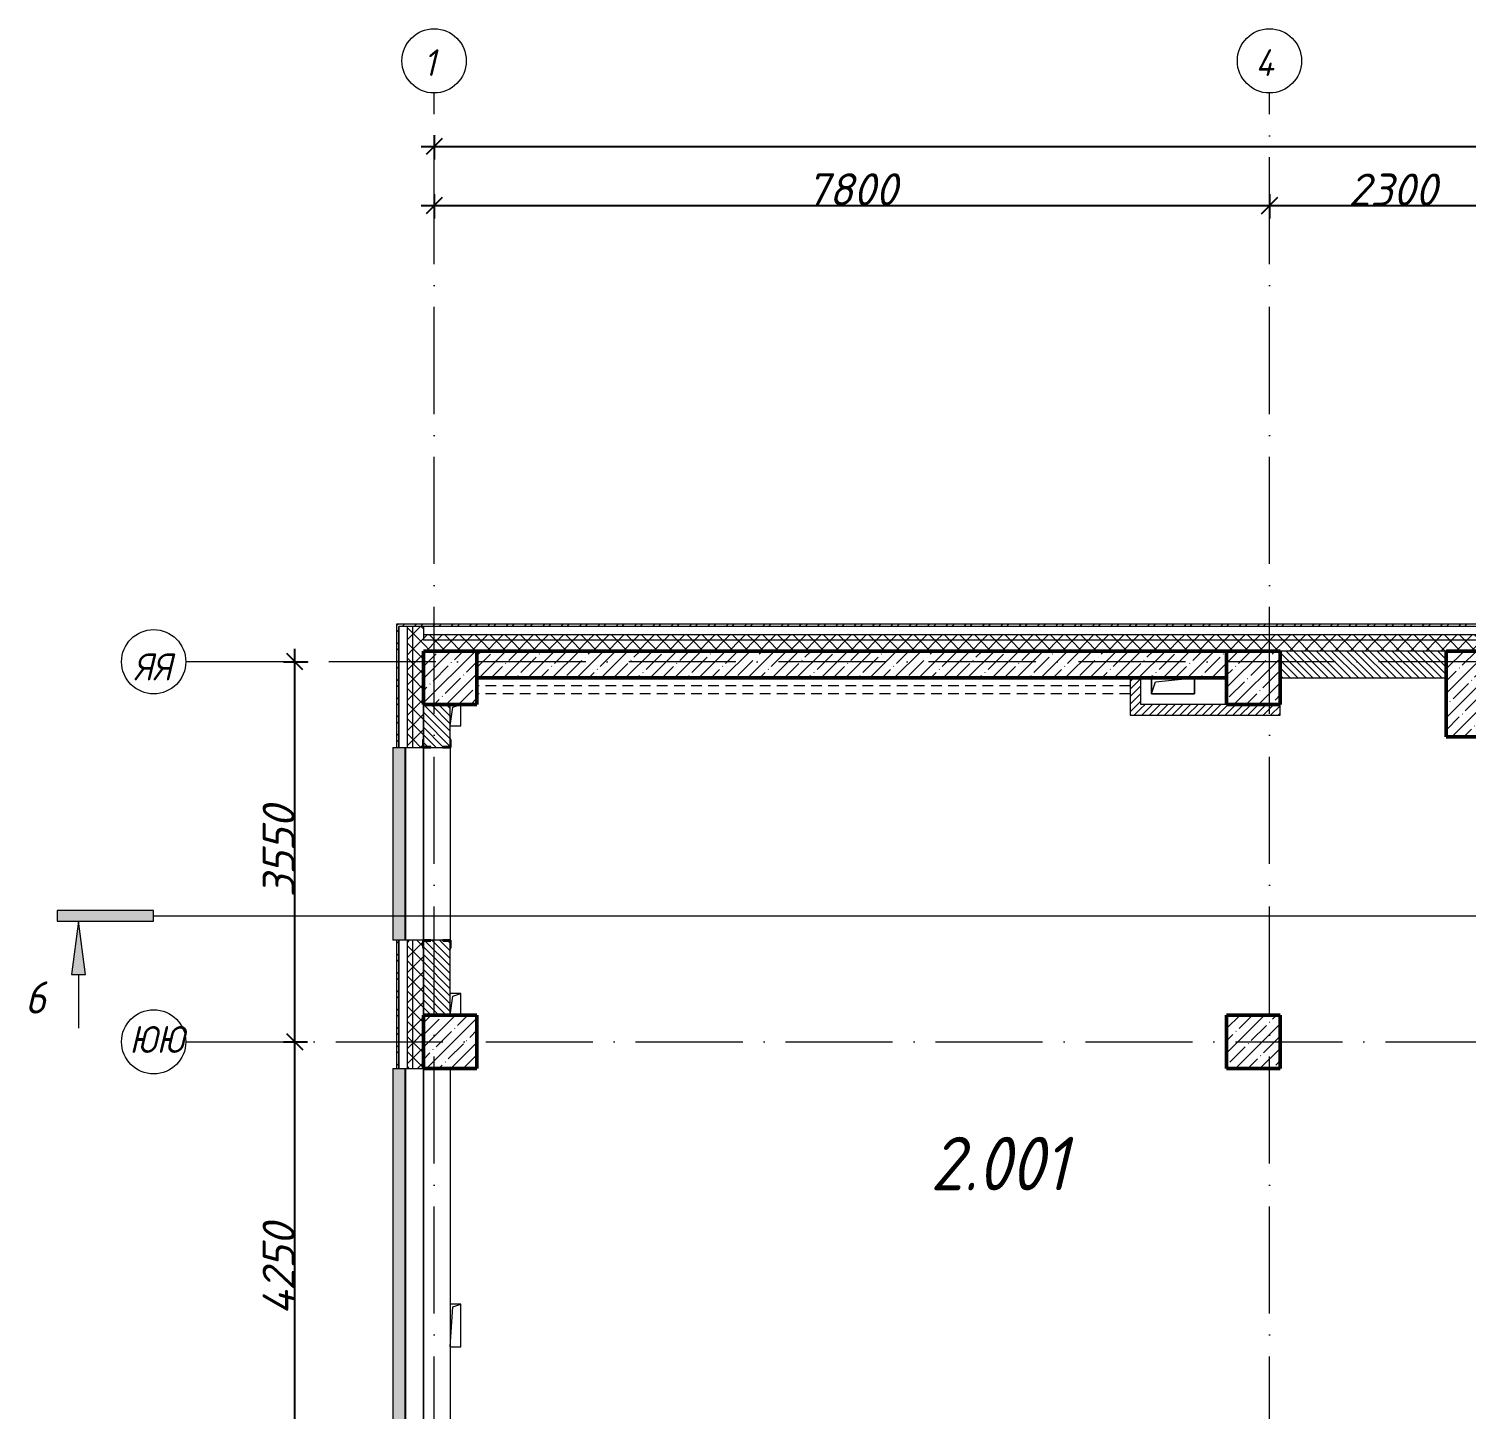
# Model space of a CAD drawing. Header units: millimetres. Extents: x -537608 to 253996, y -217170 to 186033.
# Drawn here: x -190783 to -177360, y 33223 to 46116 of the extents above; entities that cross this region are included whole.
import ezdxf

# ---------------------------------------------------------------- set-up
doc = ezdxf.new("R2010")
doc.units = ezdxf.units.MM
doc.linetypes.add('200_ШТРИХ_ш1п0_6_', pattern=[160, 100, -60])
doc.linetypes.add('50_200_ШТРИХ_1Т_ш5_п1_п1_', pattern=[1400, 1000, -200, 0, -200])
for name, color, linetype, lineweight in [('A-____-____-DIMS', 7, 'Continuous', 9), ('A-DETL-____-OTLN-3', 7, '200_ШТРИХ_ш1п0_6_', 9), ('A-FLOR-____-OTLN', 7, 'Continuous', 9), ('A-GENM-____-MCUT', 7, 'Continuous', 25), ('A-GENM-____-OTLN', 7, 'Continuous', 9), ('A-GENM-____-OTLN-1', 7, 'Continuous', 25), ('A-GLAZ-____-OTLN', 7, 'Continuous', 9), ('A-WALL-____-MCUT', 7, 'Continuous', 13), ('A-WALL-____-MCUT-1', 7, 'Continuous', 9), ('A-WALL-____-MCUT-2', 7, 'Continuous', 50), ('A-WALL-____-OTLN', 7, 'Continuous', 9), ('A-WALL-____-PATT-1', 7, 'Continuous', 9), ('A-WALL-FNSH-MCUT-1', 7, 'Continuous', 9), ('G-____-____-SYMB', 7, 'Continuous', 9), ('S-COLS-____-MCUT', 7, 'Continuous', 50), ('S-COLS-____-OTLN', 7, 'Continuous', 9), ('S-GRID-____-IDEN', 7, 'Continuous', 9), ('S-GRID-____-OTLN-1', 7, '50_200_ШТРИХ_1Т_ш5_п1_п1_', 9), ('Марки помещений', 7, 'Continuous', 9)]:
    doc.layers.add(name, color=color, linetype=linetype, lineweight=lineweight)
doc.layers.add('A-GLAZ-____-OTLN-1', color=7, linetype='Continuous', lineweight=9, true_color=0xc0c0c0)
doc.layers.add('G-____-____-SYMB-1', color=9, linetype='Continuous', lineweight=9, true_color=0x808080)
doc.styles.add('ISOCPEUR_I', font='isocpeui.ttf', dxfattribs={"height": 300})
doc.styles.add('ISOCPEUR_I_10', font='isocpeui.ttf', dxfattribs={"width": 0.9, "height": 180})
doc.styles.add('ISOCPEUR_I_2', font='isocpeui.ttf', dxfattribs={"width": 0.9, "height": 140})
doc.styles.add('ISOCPEUR_I_9', font='isocpeui.ttf', dxfattribs={"width": 0.9, "height": 250})
doc.dimstyles.new('ISO-2_5_0_9К_БОЛЬШОЙ_ОСИ', dxfattribs={"dimscale": 304.8, "dimtxt": 248.995294, "dimasz": 0.492126, "dimexe": 0.393701, "dimexo": 0, "dimgap": 0, "dimtad": 1, "dimdec": 0, "dimzin": 0, "dimdsep": 46, "dimtxsty": 'ISOCPEUR_I', "dimblk1": 'OBLIQUE', "dimblk2": 'OBLIQUE', "dimsah": 1, "dimcen": 0.09, "dimdle": 0.393701, "dimazin": 0, "dimtfac": 1, "dimtdec": 4, "dimtix": 1, "dimtmove": 0, "dimatfit": 3, "dimfxl": 1, "dimtvp": 1, "dimtolj": 1, "dimtzin": 0, "dimarcsym": 2})
doc.dimstyles.new('ISO-2_5_0_9К_БОЛЬШОЙ_ОСИ_2', dxfattribs={"dimscale": 304.8, "dimtxt": 248.995294, "dimasz": 0.492126, "dimexe": 0.393701, "dimexo": 0, "dimgap": 0, "dimtad": 1, "dimdec": 0, "dimzin": 0, "dimdsep": 46, "dimtxsty": 'ISOCPEUR_I_9', "dimblk1": 'OBLIQUE', "dimblk2": 'OBLIQUE', "dimsah": 1, "dimcen": 0.09, "dimdle": 0.393701, "dimazin": 0, "dimtfac": 1, "dimtdec": 4, "dimtix": 1, "dimtmove": 2, "dimatfit": 3, "dimfxl": 1, "dimtvp": 1, "dimtolj": 1, "dimtzin": 0, "dimarcsym": 2})
pattern_1 = [(45, (-184647.67, -45376.49), (-85.53659, 85.53659), []), (45, (-184590.65, -45376.49), (-85.53659, 85.53659), [])]
pattern_2 = [(45, (-184647.673, -45376.493), (-35.35534, 35.35534), [])]
pattern_3 = [(45, (-184647.67, -45376.49), (-70.71068, 70.71068), []), (135, (-184647.67, -45376.49), (-70.71068, -70.71068), [])]
pattern_4 = [(45, (-184647.67, -45376.5), (-114.04925, 114.04925), []), (45, (-184533.62, -45376.5), (-114.04925, 114.04925), [201.612, -40.322, 3.353, -36.97])]
pattern_5 = [(135, (-184647.673, -45376.493), (-35.35534, -35.35534), [])]

# ---------------------------------------------------------------- blocks, each defined once
blk = doc.blocks.new('BSC_Колонна _Прямоугольная - 500х500-V27-АР1_План отверстий 2 этажа в осях 1-64_Ю-ЯЯ')
at = {"layer": 'S-COLS-____-OTLN'}
h = blk.add_hatch(dxfattribs=at)
h.set_pattern_fill('FP_36', color=256, style=0, pattern_type=2)
h.set_pattern_definition([(45, (2200, -85431.04), (-114.04925, 114.04925), []), (45, (2314.05, -85431.04), (-114.04925, 114.04925), [201.613, -40.323, 3.353, -36.97])])
h.paths.add_polyline_path([(-250, -250), (250, -250), (250, 250), (-250, 250), (-250, 46)], flags=0)
at = {"layer": 'S-COLS-____-MCUT'}
for p, q in [((250, 250), (-250, 250)), ((-250, 250), (-250, -250)), ((250, -250), (250, 250)), ((-250, -250), (250, -250))]:
    blk.add_line(p, q, dxfattribs=at)
blk = doc.blocks.new('BSC_Колонна _Прямоугольная - 500х500-V52-АР1_План отверстий 2 этажа в осях 1-64_Ю-ЯЯ')
at = {"layer": 'S-COLS-____-OTLN'}
h = blk.add_hatch(dxfattribs=at)
h.set_pattern_fill('FP_62', color=256, style=0, pattern_type=2)
h.set_pattern_definition([(45, (2200, -82031.04), (-114.04925, 114.04925), []), (45, (2314.05, -82031.04), (-114.04925, 114.04925), [201.613, -40.323, 3.353, -36.97])])
h.paths.add_polyline_path([(-250, -250), (250, -250), (250, 250), (-250, 250), (-250, 217)], flags=0)
at = {"layer": 'S-COLS-____-MCUT'}
for p, q in [((250, 250), (-250, 250)), ((-250, 250), (-250, -250)), ((250, -250), (250, 250)), ((-250, -250), (250, -250))]:
    blk.add_line(p, q, dxfattribs=at)
blk = doc.blocks.new('BSC_Колонна _Прямоугольная - 500х500-V56-АР1_План отверстий 2 этажа в осях 1-64_Ю-ЯЯ')
at = {"layer": 'S-COLS-____-OTLN'}
h = blk.add_hatch(dxfattribs=at)
h.set_pattern_fill('FP_67', color=256, style=0, pattern_type=2)
h.set_pattern_definition([(45, (-5300, -82031.04), (-114.04925, 114.04925), []), (45, (-5185.95, -82031.04), (-114.04925, 114.04925), [201.613, -40.323, 3.353, -36.97])])
h.paths.add_polyline_path([(-250, -250), (250, -250), (250, 250), (-250, 250)], flags=0)
at = {"layer": 'S-COLS-____-MCUT'}
for p, q in [((250, 250), (-250, 250)), ((-250, 250), (-250, -250)), ((250, -250), (250, 250)), ((-250, -250), (250, -250))]:
    blk.add_line(p, q, dxfattribs=at)
blk = doc.blocks.new('BSC_Колонна _Прямоугольная - 500х800-V91-АР1_План отверстий 2 этажа в осях 1-64_Ю-ЯЯ')
at = {"layer": 'S-COLS-____-OTLN'}
h = blk.add_hatch(dxfattribs=at)
h.set_pattern_fill('FP_104', color=256, style=0, pattern_type=2)
h.set_pattern_definition([(45, (-7350, -85281.04), (-114.04925, 114.04925), []), (45, (-7235.95, -85281.04), (-114.04925, 114.04925), [201.613, -40.323, 3.353, -36.97])])
h.paths.add_polyline_path([(-250, -400), (250, -400), (250, 400), (-250, 400)], flags=0)
at = {"layer": 'S-COLS-____-MCUT'}
for p, q in [((250, 400), (-250, 400)), ((-250, 400), (-250, -400)), ((250, -400), (250, 400)), ((-250, -400), (250, -400))]:
    blk.add_line(p, q, dxfattribs=at)
blk = doc.blocks.new('Фахверк_СКБ_Уголок - 250_2700-27497298-АР1_План отверстий 2 этажа в осях 1-64_Ю-ЯЯ')
at = {"layer": 'A-GENM-____-MCUT'}
for p, q in [((200, 181), (125, 181)), ((125, 181), (125, 106)), ((131, 106), (131, 175)), ((131, 175), (200, 175)), ((200, 175), (200, 181)), ((125, 106), (131, 106)), ((131, -6), (125, -6)), ((125, -6), (125, -81)), ((125, -81), (200, -81)), ((131, -75), (131, -6)), ((200, -75), (131, -75)), ((200, -81), (200, -75))]:
    blk.add_line(p, q, dxfattribs=at)
blk = doc.blocks.new('AR_Отверстие прямоугольное _в плите_ - AR_Отверстие прямоугольное _в плите_-30459225-АР1_План отверстий 2 этажа в осях 1-64_Ю-ЯЯ')
at = {"layer": 'A-GENM-____-OTLN'}
for p, q in [((-200, 75), (-200, -75)), ((-200, -75), (-163, 37)), ((-163, 37), (200, 75)), ((200, -75), (200, 75)), ((-200, -75), (200, -75))]:
    blk.add_line(p, q, dxfattribs=at)
blk = doc.blocks.new('AR_Отверстие прямоугольное _в плите_ - AR_Отверстие прямоугольное _в плите_-30510733-АР1_План отверстий 2 этажа в осях 1-64_Ю-ЯЯ')
at = {"layer": 'A-GENM-____-OTLN'}
for p, q in [((-50, -100), (-25, 75)), ((-25, 75), (50, 100)), ((50, -100), (50, 100)), ((-50, -100), (50, -100))]:
    blk.add_line(p, q, dxfattribs=at)
blk = doc.blocks.new('AR_Отверстие прямоугольное _в плите_ - AR_Отверстие прямоугольное _в плите_-30510902-АР1_План отверстий 2 этажа в осях 1-64_Ю-ЯЯ')
at = {"layer": 'A-GENM-____-OTLN'}
for p, q in [((50, 200), (-50, 200)), ((-50, -200), (-25, 175)), ((-25, 175), (50, 200)), ((50, -200), (50, 200)), ((-50, -200), (50, -200))]:
    blk.add_line(p, q, dxfattribs=at)
blk = doc.blocks.new('AR_Отверстие прямоугольное _в плите_ - AR_Отверстие прямоугольное _в плите_-V177-АР1_План отверстий 2 этажа в осях 1-64_Ю-ЯЯ')
at = {"layer": 'A-GENM-____-OTLN'}
for p, q in [((50, 100), (-50, 100)), ((-50, -100), (-25, 75)), ((-25, 75), (50, 100)), ((50, -100), (50, 100))]:
    blk.add_line(p, q, dxfattribs=at)
blk = doc.blocks.new('Отлив_СКБ - Отлив витража_120_НВФ-31885689-АР1_План отверстий 2 этажа в осях 1-64_Ю-ЯЯ')
at = {"layer": 'A-GLAZ-____-OTLN-1'}
for points in [[(1800, 2), (1800, 120), (0, 120), (0, 2), (737, 2)], [(1800, 0), (1800, 2), (0, 2), (0, 0), (737, 0)]]:
    blk.add_hatch(color=256, dxfattribs=at).paths.add_polyline_path(points, flags=0)
at = {"layer": 'A-GLAZ-____-OTLN'}
for p, q in [((0, 83), (0, 120)), ((1800, 120), (0, 120)), ((0, 2), (1800, 2)), ((1800, 120), (1800, 83)), ((1800, 0), (0, 0))]:
    blk.add_line(p, q, dxfattribs=at)
blk = doc.blocks.new('Отлив_СКБ - Отлив витража_120_НВФ-31886035-АР1_План отверстий 2 этажа в осях 1-64_Ю-ЯЯ')
at = {"layer": 'A-GLAZ-____-OTLN-1'}
for points in [[(0, 83), (0, 2), (4800, 2), (4800, 120), (0, 120)], [(0, 0), (4800, 0), (4800, 2), (0, 2)]]:
    blk.add_hatch(color=256, dxfattribs=at).paths.add_polyline_path(points, flags=0)
at = {"layer": 'A-GLAZ-____-OTLN'}
for p, q in [((0, 83), (0, 120)), ((4800, 120), (0, 120)), ((0, 2), (4800, 2)), ((4800, 120), (4800, 83)), ((4800, 0), (0, 0))]:
    blk.add_line(p, q, dxfattribs=at)
blk = doc.blocks.new('Ось сетки - Круг_Ø6_00__ISO-2_5_0_9K_-25732049-АР1_План отверстий 2 этажа в осях 1-64_Ю-ЯЯ')
at = {"layer": 'S-GRID-____-IDEN'}
blk.add_circle((0, 0), 3, dxfattribs=at)
blk = doc.blocks.new('Разрез - Заголовок разреза-10218885-АР1_План отверстий 2 этажа в осях 1-64_Ю-ЯЯ')
at = {"layer": 'G-____-____-SYMB'}
for points in [[(0, 0.5), (0, -0.5), (-9, -0.5), (-9, 0.5)], [(-6.34, -5.5), (-7.66, -5.5), (-7, -0.5)]]:
    blk.add_hatch(color=256, dxfattribs=at).paths.add_polyline_path(points, flags=0)
for p, q in [((0, 0.5), (-9, 0.5)), ((-9, 0.5), (-9, -0.5)), ((0, -0.5), (0, 0.5)), ((-9, -0.5), (0, -0.5)), ((-7, -0.5), (-7.66, -5.5)), ((-6.34, -5.5), (-7, -0.5)), ((-7.66, -5.5), (-6.34, -5.5)), ((-7, -5.5), (-7, -10.5))]:
    blk.add_line(p, q, dxfattribs=at)
blk = doc.blocks.new('_Oblique')
at = {"color": 0, "linetype": 'ByBlock', "lineweight": -2}
blk.add_line((-0.5, -0.5), (0.5, 0.5), dxfattribs=at)
blk = doc.blocks.new('*D2246')
at = {"layer": 'A-____-____-DIMS', "color": 0, "lineweight": -2, "transparency": 16777216}
for p, q in [((-188405, 36655), (-188179, 36655)), ((-188299, 32285), (-188299, 36775)), ((-188405, 32405), (-188179, 32405))]:
    blk.add_line(p, q, dxfattribs=at)
at = {"layer": 'Defpoints', "color": 0, "transparency": 16777216}
for p in [(-188405, 36655), (-188299, 36655), (-188405, 32405)]:
    blk.add_point(p, dxfattribs=at)
at = {"layer": 'A-____-____-DIMS', "color": 0, "lineweight": -2, "transparency": 16777216, "xscale": 150, "yscale": 150, "zscale": 150}
for p, rotation in [((-188299, 36655), 90), ((-188299, 32405), 270)]:
    blk.add_blockref('_Oblique', p, dxfattribs=dict(at, rotation=rotation))
at = {"layer": 'A-____-____-DIMS', "color": 0, "transparency": 16777216, "insert": (-188449, 34530), "char_height": 300, "width": 781.46, "attachment_point": 5, "rotation": 90, "style": 'ISOCPEUR_I'}
blk.add_mtext('\\A1;4250', dxfattribs=at)
blk = doc.blocks.new('*D2247')
at = {"layer": 'A-____-____-DIMS', "color": 0, "lineweight": -2, "transparency": 16777216}
for p, q in [((-188299, 36535), (-188299, 40325)), ((-188405, 40205), (-188179, 40205)), ((-188405, 36655), (-188179, 36655))]:
    blk.add_line(p, q, dxfattribs=at)
at = {"layer": 'Defpoints', "color": 0, "transparency": 16777216}
for p in [(-188405, 40205), (-188299, 40205), (-188405, 36655)]:
    blk.add_point(p, dxfattribs=at)
at = {"layer": 'A-____-____-DIMS', "color": 0, "lineweight": -2, "transparency": 16777216, "xscale": 150, "yscale": 150, "zscale": 150}
for p, rotation in [((-188299, 40205), 90), ((-188299, 36655), 270)]:
    blk.add_blockref('_Oblique', p, dxfattribs=dict(at, rotation=rotation))
at = {"layer": 'A-____-____-DIMS', "color": 0, "transparency": 16777216, "insert": (-188449, 38430), "char_height": 300, "width": 758.48, "attachment_point": 5, "rotation": 90, "style": 'ISOCPEUR_I'}
blk.add_mtext('\\A1;3550', dxfattribs=at)
blk = doc.blocks.new('*D2248')
at = {"layer": 'A-____-____-DIMS', "color": 0, "lineweight": -2, "transparency": 16777216}
for p, q in [((-186998, 44570), (-186998, 44344)), ((-179198, 44570), (-179198, 44344)), ((-187118, 44464), (-179078, 44464))]:
    blk.add_line(p, q, dxfattribs=at)
at = {"layer": 'Defpoints', "color": 0, "transparency": 16777216}
for p in [(-186998, 44570), (-179198, 44570), (-179198, 44464)]:
    blk.add_point(p, dxfattribs=at)
at = {"layer": 'A-____-____-DIMS', "color": 0, "lineweight": -2, "transparency": 16777216, "xscale": 150, "yscale": 150, "zscale": 150, "rotation": 180}
blk.add_blockref('_Oblique', (-186998, 44464), dxfattribs=at)
at = {"layer": 'A-____-____-DIMS', "color": 0, "lineweight": -2, "transparency": 16777216, "xscale": 150, "yscale": 150, "zscale": 150}
blk.add_blockref('_Oblique', (-179198, 44464), dxfattribs=at)
at = {"layer": 'A-____-____-DIMS', "color": 0, "transparency": 16777216, "insert": (-183098, 44616), "char_height": 300, "width": 758.48, "attachment_point": 5, "style": 'ISOCPEUR_I'}
blk.add_mtext('\\A1;7800', dxfattribs=at)
blk = doc.blocks.new('*D2249')
at = {"layer": 'A-____-____-DIMS', "color": 0, "lineweight": -2, "transparency": 16777216}
for p, q in [((-179198, 44570), (-179198, 44344)), ((-176898, 44570), (-176898, 44344)), ((-179318, 44464), (-176778, 44464))]:
    blk.add_line(p, q, dxfattribs=at)
at = {"layer": 'Defpoints', "color": 0, "transparency": 16777216}
for p in [(-179198, 44570), (-176898, 44570), (-176898, 44464)]:
    blk.add_point(p, dxfattribs=at)
at = {"layer": 'A-____-____-DIMS', "color": 0, "lineweight": -2, "transparency": 16777216, "xscale": 150, "yscale": 150, "zscale": 150, "rotation": 180}
blk.add_blockref('_Oblique', (-179198, 44464), dxfattribs=at)
at = {"layer": 'A-____-____-DIMS', "color": 0, "lineweight": -2, "transparency": 16777216, "xscale": 150, "yscale": 150, "zscale": 150}
blk.add_blockref('_Oblique', (-176898, 44464), dxfattribs=at)
at = {"layer": 'A-____-____-DIMS', "color": 0, "transparency": 16777216, "insert": (-178048, 44614), "char_height": 300, "width": 758.48, "attachment_point": 5, "style": 'ISOCPEUR_I'}
blk.add_mtext('\\A1;2300', dxfattribs=at)
blk = doc.blocks.new('*D2198')
at = {"layer": 'A-____-____-DIMS', "color": 0, "lineweight": -2, "transparency": 16777216}
for p, q in [((-186998, 45122), (-186998, 44896)), ((-83498, 45122), (-83498, 44896)), ((-187118, 45016), (-135764, 45016)), ((-83378, 45016), (-134885, 45016))]:
    blk.add_line(p, q, dxfattribs=at)
at = {"layer": 'Defpoints', "color": 0, "transparency": 16777216}
for p in [(-186998, 45122), (-83498, 45122), (-83498, 45016)]:
    blk.add_point(p, dxfattribs=at)
at = {"layer": 'A-____-____-DIMS', "color": 0, "lineweight": -2, "transparency": 16777216, "xscale": 150, "yscale": 150, "zscale": 150, "rotation": 180}
blk.add_blockref('_Oblique', (-186998, 45016), dxfattribs=at)
at = {"layer": 'A-____-____-DIMS', "color": 0, "lineweight": -2, "transparency": 16777216, "xscale": 150, "yscale": 150, "zscale": 150}
blk.add_blockref('_Oblique', (-83498, 45016), dxfattribs=at)
at = {"layer": 'A-____-____-DIMS', "color": 0, "transparency": 16777216, "insert": (-135865, 45343), "char_height": 250, "width": 1080.26, "attachment_point": 1, "line_spacing_factor": 1.149209, "style": 'ISOCPEUR_I_9'}
blk.add_mtext('\\A1;103500', dxfattribs=at)

msp = doc.modelspace()

# ---------------------------------------------------------------- hatches: boundary and pattern name
at = {"layer": 'A-WALL-____-PATT-1'}
h = msp.add_hatch(dxfattribs=at)
h.set_pattern_fill('FP_3', color=256, style=0, pattern_type=2)
h.set_pattern_definition(pattern_1)
h.paths.add_polyline_path([(-187347.6725, 27484.5485), (-187327.6725, 27484.5485), (-187327.6725, 28604.5485), (-187347.6725, 28604.5485), (-187347.6725, 27992.2219)], flags=0)
h.paths.add_polyline_path([(-187327.6725, 30404.5485), (-187327.6725, 31604.5485), (-187347.6725, 31604.5485), (-187347.6725, 30404.5485)], flags=0)
h.paths.add_polyline_path([(-187327.6725, 36404.5485), (-187327.6725, 37604.5485), (-187347.6725, 37604.5485), (-187347.6725, 36404.5485)], flags=0)
h.paths.add_polyline_path([(-187327.6725, 39404.5485), (-187327.6725, 40554.5485), (-187347.6725, 40554.5485), (-187347.6725, 39404.5485)], flags=0)
h = msp.add_hatch(dxfattribs=at)
h.set_pattern_fill('FP_3', color=256, style=0, pattern_type=2)
h.set_pattern_definition(pattern_1)
h.paths.add_polyline_path([(-160780.1725, 40534.5485), (-160780.1725, 40554.5485), (-164517.6725, 40554.5485), (-164517.6725, 40534.5485), (-160801.5946, 40534.5485)], flags=0)
h.paths.add_polyline_path([(-174017.6725, 40534.5485), (-174017.6725, 40554.5485), (-187327.6725, 40554.5485), (-187327.6725, 40534.5485), (-174057.8496, 40534.5485)], flags=0)
h = msp.add_hatch(dxfattribs=at)
h.set_pattern_fill('FP_1', color=256, style=0, pattern_type=2)
h.set_pattern_definition(pattern_3)
h.paths.add_polyline_path([(-187197.6725, 27654.5485), (-187197.6725, 28604.5485), (-187247.6725, 28604.5485), (-187247.6725, 27654.5485)], flags=0)
h.paths.add_polyline_path([(-187197.6725, 30404.5485), (-187197.6725, 31604.5485), (-187247.6725, 31604.5485), (-187247.6725, 30404.5485)], flags=0)
h.paths.add_polyline_path([(-187197.6725, 36404.5485), (-187197.6725, 37604.5485), (-187247.6725, 37604.5485), (-187247.6725, 36404.5485)], flags=0)
h.paths.add_polyline_path([(-187197.6725, 39404.5485), (-187197.6725, 40534.5485), (-187247.6725, 40534.5485), (-187247.6725, 39404.5485)], flags=0)
h = msp.add_hatch(dxfattribs=at)
h.set_pattern_fill('FP_1', color=256, style=0, pattern_type=2)
h.set_pattern_definition(pattern_3)
h.paths.add_polyline_path([(-187097.6725, 27654.5485), (-187097.6725, 28529.5485), (-187103.6725, 28529.5485), (-187103.6725, 28604.5485), (-187197.6725, 28604.5485), (-187197.6725, 27654.5485)], flags=0)
h.paths.add_polyline_path([(-187103.6725, 30404.5485), (-187103.6725, 30479.5485), (-187097.6725, 30479.5485), (-187097.6725, 31529.5485), (-187103.6725, 31529.5485), (-187103.6725, 31604.5485), (-187197.6725, 31604.5485), (-187197.6725, 30404.5485)], flags=0)
h.paths.add_polyline_path([(-187197.6725, 36404.5485), (-187097.6725, 36404.5485), (-187097.6725, 37529.5485), (-187103.6725, 37529.5485), (-187103.6725, 37604.5485), (-187197.6725, 37604.5485), (-187197.6725, 36871.4898)], flags=0)
h.paths.add_polyline_path([(-187103.6725, 39404.5485), (-187103.6725, 39479.5485), (-187097.6725, 39479.5485), (-187097.6725, 40534.5485), (-187197.6725, 40534.5485), (-187197.6725, 39404.5485)], flags=0)
h = msp.add_hatch(dxfattribs=at)
h.set_pattern_fill('FP_1', color=256, style=0, pattern_type=2)
h.set_pattern_definition(pattern_3)
h.paths.add_polyline_path([(-164517.6725, 40404.5485), (-160947.6725, 40404.5485), (-160947.6725, 40454.5485), (-164517.6725, 40454.5485)], flags=0)
h.paths.add_polyline_path([(-174057.8496, 40404.5485), (-174017.6725, 40404.5485), (-174017.6725, 40454.5485), (-187097.6725, 40454.5485), (-187097.6725, 40404.5485), (-177592.851, 40404.5485)], flags=0)
h = msp.add_hatch(dxfattribs=at)
h.set_pattern_fill('FP_1', color=256, style=0, pattern_type=2)
h.set_pattern_definition(pattern_3)
h.paths.add_polyline_path([(-161647.6725, 40304.5485), (-160947.6725, 40304.5485), (-160947.6725, 40404.5485), (-164517.6725, 40404.5485), (-164517.6725, 40310.5485), (-164442.6725, 40310.5485), (-164442.6725, 40304.5485), (-161685.345, 40304.5485)], flags=0)
h.paths.add_polyline_path([(-174747.6725, 40304.5485), (-174092.6725, 40304.5485), (-174092.6725, 40310.5485), (-174017.6725, 40310.5485), (-174017.6725, 40404.5485), (-187097.6725, 40404.5485), (-187097.6725, 40304.5485), (-175247.6725, 40304.5485)], flags=0)
h = msp.add_hatch(dxfattribs=at)
h.set_pattern_fill('FP_13', color=256, style=0, pattern_type=2)
h.set_pattern_definition(pattern_4)
h.paths.add_polyline_path([(-180397.6725, 40054.5485), (-179597.6725, 40054.5485), (-179597.6725, 40304.5485), (-186597.6725, 40304.5485), (-186597.6725, 40054.5485), (-180497.6725, 40054.5485)], flags=0)
h = msp.add_hatch(dxfattribs=at)
h.set_pattern_fill('FP_6', color=256, style=0, pattern_type=2)
h.set_pattern_definition(pattern_5)
h.paths.add_polyline_path([(-179097.6725, 40054.5485), (-177547.6725, 40054.5485), (-177547.6725, 40304.5485), (-179097.6725, 40304.5485)], flags=0)
h = msp.add_hatch(dxfattribs=at)
h.set_pattern_fill('FP_5', color=256, style=0, pattern_type=2)
h.set_pattern_definition(pattern_2)
h.paths.add_polyline_path([(-180397.6725, 39704.5485), (-180397.6725, 40054.5485), (-180497.6725, 40054.5485), (-180497.6725, 39704.5485)], flags=0)
h = msp.add_hatch(dxfattribs=at)
h.set_pattern_fill('FP_6', color=256, style=0, pattern_type=2)
h.set_pattern_definition(pattern_5)
h.paths.add_polyline_path([(-186847.6725, 36904.5485), (-186847.6725, 37598.5485), (-186916.6725, 37598.5485), (-186916.6725, 37604.5485), (-187028.6725, 37604.5485), (-187028.6725, 37598.5485), (-187097.6725, 37598.5485), (-187097.6725, 36904.5485)], flags=0)
h.paths.add_polyline_path([(-186916.6725, 39404.5485), (-186916.6725, 39410.5485), (-186847.6725, 39410.5485), (-186847.6725, 39804.5485), (-187097.6725, 39804.5485), (-187097.6725, 39410.5485), (-187028.6725, 39410.5485), (-187028.6725, 39404.5485)], flags=0)
h = msp.add_hatch(dxfattribs=at)
h.set_pattern_fill('FP_5', color=256, style=0, pattern_type=2)
h.set_pattern_definition(pattern_2)
h.paths.add_polyline_path([(-179097.6725, 39704.5485), (-179097.6725, 39804.5485), (-180397.6725, 39804.5485), (-180397.6725, 39704.5485)], flags=0)
at = {"layer": 'S-COLS-____-OTLN'}
h = msp.add_hatch(dxfattribs=at)
h.set_pattern_fill('FP_13', color=256, style=0, pattern_type=2)
h.set_pattern_definition(pattern_4)
h.paths.add_polyline_path([(-179097.6725, 39804.5485), (-179097.6725, 40304.5485), (-179597.6725, 40304.5485), (-179597.6725, 39804.5485)], flags=0)

# ---------------------------------------------------------------- linework, layer by layer
at = {"layer": 'A-DETL-____-OTLN-3'}
for p, q in [((-180497.6725, 39979.5485), (-186597.6725, 39979.5485)), ((-180497.6725, 39904.5485), (-186597.6725, 39904.5485))]:
    msp.add_line(p, q, dxfattribs=at)
at = {"layer": 'A-FLOR-____-OTLN'}
for p, q in [((-180297.6725, 39904.5485), (-180297.6725, 40054.5485)), ((-179897.6725, 40054.5485), (-179897.6725, 39904.5485)), ((-179897.6725, 39904.5485), (-180297.6725, 39904.5485))]:
    msp.add_line(p, q, dxfattribs=at)
at = {"layer": 'A-WALL-____-MCUT'}
for p, q in [((-174017.6725, 40534.5485), (-187327.6725, 40534.5485)), ((-187327.6725, 40534.5485), (-187327.6725, 39404.5485)), ((-187327.6725, 39404.5485), (-187327.6725, 40534.5485)), ((-177547.6725, 40304.5485), (-179597.6725, 40304.5485)), ((-179097.6725, 40304.5485), (-179097.6725, 40054.5485)), ((-179097.6725, 40054.5485), (-177547.6725, 40054.5485)), ((-186847.6725, 39479.5485), (-186847.6725, 39804.5485)), ((-187327.6725, 39404.5485), (-187103.6725, 39404.5485)), ((-187028.6725, 39404.5485), (-186916.6725, 39404.5485)), ((-187103.6725, 37604.5485), (-187327.6725, 37604.5485)), ((-187327.6725, 37604.5485), (-187327.6725, 36404.5485)), ((-187327.6725, 36404.5485), (-187327.6725, 37604.5485)), ((-186916.6725, 37604.5485), (-187028.6725, 37604.5485)), ((-186847.6725, 36904.5485), (-186847.6725, 37529.5485)), ((-187327.6725, 36404.5485), (-187097.6725, 36404.5485))]:
    msp.add_line(p, q, dxfattribs=at)
at = {"layer": 'A-WALL-____-MCUT-1'}
for p, q in [((-187247.6725, 39404.5485), (-187247.6725, 40534.5485)), ((-187197.6725, 39404.5485), (-187197.6725, 40534.5485)), ((-187097.6725, 40534.5485), (-187097.6725, 40404.5485)), ((-174017.6725, 40454.5485), (-187097.6725, 40454.5485)), ((-174017.6725, 40404.5485), (-187097.6725, 40404.5485)), ((-187097.6725, 39804.5485), (-187097.6725, 39479.5485)), ((-187097.6725, 39479.5485), (-187097.6725, 39804.5485)), ((-187247.6725, 36404.5485), (-187247.6725, 37604.5485)), ((-187197.6725, 36404.5485), (-187197.6725, 37604.5485)), ((-187097.6725, 37529.5485), (-187097.6725, 36904.5485)), ((-187097.6725, 36904.5485), (-187097.6725, 37529.5485))]:
    msp.add_line(p, q, dxfattribs=at)
at = {"layer": 'A-WALL-____-MCUT-2'}
for p, q in [((-179597.6725, 40304.5485), (-186597.6725, 40304.5485)), ((-179597.6725, 40054.5485), (-179597.6725, 40304.5485)), ((-186597.6725, 40054.5485), (-179597.6725, 40054.5485))]:
    msp.add_line(p, q, dxfattribs=at)
at = {"layer": 'A-WALL-____-OTLN'}
for p, q in [((-187097.6725, 37604.5485), (-187097.6725, 39404.5485)), ((-187097.6725, 39404.5485), (-187097.6725, 37604.5485)), ((-186847.6725, 39404.5485), (-186847.6725, 37604.5485)), ((-187097.6725, 31604.5485), (-187097.6725, 36404.5485)), ((-187097.6725, 36404.5485), (-187097.6725, 31604.5485)), ((-186847.6725, 36404.5485), (-186847.6725, 31604.5485))]:
    msp.add_line(p, q, dxfattribs=at)
at = {"layer": 'A-WALL-FNSH-MCUT-1'}
for p, q in [((-174017.6725, 40554.5485), (-187347.6725, 40554.5485)), ((-187347.6725, 40554.5485), (-187347.6725, 39404.5485)), ((-180497.6725, 40054.5485), (-180497.6725, 39704.5485)), ((-180397.6725, 39804.5485), (-180397.6725, 40054.5485)), ((-179097.6725, 39804.5485), (-180397.6725, 39804.5485)), ((-179097.6725, 39704.5485), (-179097.6725, 39804.5485)), ((-180497.6725, 39704.5485), (-179097.6725, 39704.5485)), ((-187347.6725, 39404.5485), (-187327.6725, 39404.5485)), ((-187347.6725, 37604.5485), (-187347.6725, 36404.5485)), ((-187327.6725, 37604.5485), (-187347.6725, 37604.5485)), ((-187347.6725, 36404.5485), (-187327.6725, 36404.5485))]:
    msp.add_line(p, q, dxfattribs=at)
at = {"layer": 'G-____-____-SYMB-1'}
msp.add_line((-189618.2955, 37832.5591), (-80118.4069, 37832.5591), dxfattribs=at)
at = {"layer": 'S-COLS-____-MCUT'}
for p, q in [((-179097.6725, 40304.5485), (-179597.6725, 40304.5485)), ((-179597.6725, 40304.5485), (-179597.6725, 39804.5485)), ((-179097.6725, 39804.5485), (-179097.6725, 40304.5485)), ((-179597.6725, 39804.5485), (-179097.6725, 39804.5485))]:
    msp.add_line(p, q, dxfattribs=at)
at = {"layer": 'S-GRID-____-OTLN-1'}
for p, q in [((-186997.6725, 7515.0943), (-186997.6725, 45516.3579)), ((-179197.6725, 7515.0943), (-179197.6725, 45516.3579)), ((-80573.2659, 40204.5485), (-189316.4427, 40204.5485)), ((-189316.4427, 36654.5485), (-80573.2659, 36654.5485))]:
    msp.add_line(p, q, dxfattribs=at)

# ---------------------------------------------------------------- block references
at = {"layer": 'A-GENM-____-OTLN'}
for name, p in [('AR_Отверстие прямоугольное _в плите_ - AR_Отверстие прямоугольное _в плите_-30459225-АР1_План отверстий 2 этажа в осях 1-64_Ю-ЯЯ', (-180097.6725, 39979.5485)), ('AR_Отверстие прямоугольное _в плите_ - AR_Отверстие прямоугольное _в плите_-30510733-АР1_План отверстий 2 этажа в осях 1-64_Ю-ЯЯ', (-186797.6725, 39704.5485)), ('AR_Отверстие прямоугольное _в плите_ - AR_Отверстие прямоугольное _в плите_-V177-АР1_План отверстий 2 этажа в осях 1-64_Ю-ЯЯ', (-186797.6725, 37004.5485)), ('AR_Отверстие прямоугольное _в плите_ - AR_Отверстие прямоугольное _в плите_-30510902-АР1_План отверстий 2 этажа в осях 1-64_Ю-ЯЯ', (-186797.6725, 34004.5485))]:
    msp.add_blockref(name, p, dxfattribs=at)
at = {"layer": 'A-GENM-____-OTLN-1'}
for p, rotation in [((-186922.6725, 39279.5485), 89.99999999999991), ((-187022.6725, 37729.5485), 269.9999999999999)]:
    msp.add_blockref('Фахверк_СКБ_Уголок - 250_2700-27497298-АР1_План отверстий 2 этажа в осях 1-64_Ю-ЯЯ', p, dxfattribs=dict(at, rotation=rotation))
at = {"layer": 'A-GLAZ-____-OTLN', "rotation": 90}
for name, p in [('Отлив_СКБ - Отлив витража_120_НВФ-31885689-АР1_План отверстий 2 этажа в осях 1-64_Ю-ЯЯ', (-187264.6725, 37604.5485)), ('Отлив_СКБ - Отлив витража_120_НВФ-31886035-АР1_План отверстий 2 этажа в осях 1-64_Ю-ЯЯ', (-187264.6725, 31604.5485))]:
    msp.add_blockref(name, p, dxfattribs=at)
at = {"layer": 'G-____-____-SYMB', "xscale": 99.99999999999993, "yscale": 99.99999999999993, "zscale": 99.99999999999993}
msp.add_blockref('Разрез - Заголовок разреза-10218885-АР1_План отверстий 2 этажа в осях 1-64_Ю-ЯЯ', (-189618.2955, 37832.5591), dxfattribs=at)
at = {"layer": 'S-COLS-____-OTLN'}
for name, p in [('BSC_Колонна _Прямоугольная - 500х500-V27-АР1_План отверстий 2 этажа в осях 1-64_Ю-ЯЯ', (-186847.6725, 40054.5485)), ('BSC_Колонна _Прямоугольная - 500х800-V91-АР1_План отверстий 2 этажа в осях 1-64_Ю-ЯЯ', (-177297.6725, 39904.5485)), ('BSC_Колонна _Прямоугольная - 500х500-V52-АР1_План отверстий 2 этажа в осях 1-64_Ю-ЯЯ', (-186847.6725, 36654.5485)), ('BSC_Колонна _Прямоугольная - 500х500-V56-АР1_План отверстий 2 этажа в осях 1-64_Ю-ЯЯ', (-179347.6725, 36654.5485))]:
    msp.add_blockref(name, p, dxfattribs=at)
at = {"layer": 'S-GRID-____-IDEN', "xscale": 99.99999999999993, "yscale": 99.99999999999993, "zscale": 99.99999999999993}
for p in [(-186997.6725, 45816.3579), (-179197.6725, 45816.3579)]:
    msp.add_blockref('Ось сетки - Круг_Ø6_00__ISO-2_5_0_9K_-25732049-АР1_План отверстий 2 этажа в осях 1-64_Ю-ЯЯ', p, dxfattribs=at)
for p, rotation in [((-189616.4427, 40204.5485), 89.9999999999998), ((-189616.4427, 36654.5485), 269.9999999999995)]:
    msp.add_blockref('Ось сетки - Круг_Ø6_00__ISO-2_5_0_9K_-25732049-АР1_План отверстий 2 этажа в осях 1-64_Ю-ЯЯ', p, dxfattribs=dict(at, rotation=rotation))

# ---------------------------------------------------------------- texts
at = {"layer": 'G-____-____-SYMB', "insert": (-190818.0621, 37218.7527), "char_height": 300, "width": 256.54, "attachment_point": 1, "style": 'ISOCPEUR_I_10'}
msp.add_mtext('\\fISOCPEUR|b0|i1|c204|p34|;6', dxfattribs=at)
at = {"layer": 'S-GRID-____-IDEN', "char_height": 250, "attachment_point": 1, "style": 'ISOCPEUR_I_9'}
for s, insert, width in [('\\fISOCPEUR|b0|i1|c204|p34|;\\W.9;1', (-187095.5008, 45925.1326), 144.30375), ('\\fISOCPEUR|b0|i1|c204|p34|;\\W.9;4', (-179328.3508, 45925.1326), 223.670812), ('ЯЯ', (-189801.5132, 40280.6244), 447.341625), ('ЮЮ', (-189842.2222, 36801.181), 533.923875)]:
    msp.add_mtext(s, dxfattribs=dict(at, insert=insert, width=width))
at = {"layer": 'Марки помещений', "insert": (-182364.1175, 35767.6242), "char_height": 500, "width": 737.5525, "attachment_point": 1, "style": 'ISOCPEUR_I_2'}
msp.add_mtext('2.001', dxfattribs=at)

# ---------------------------------------------------------------- dimensions: what is measured, and where the dimension line sits
at = {"layer": 'A-____-____-DIMS'}
dim = msp.add_linear_dim(base=(-83497.6725, 45016.1751), p1=(-186997.6725, 45122.2411), p2=(-83497.6725, 45122.2411), dimstyle='ISO-2_5_0_9К_БОЛЬШОЙ_ОСИ_2', override={"dimpost": '<>', "dimfxl": 103500}, dxfattribs=at)
dim.commit()
dim.dimension.update_dxf_attribs({"geometry": '*D2198', "text_midpoint": (-135324.8223, 45176.1224), "dimtype": 160})
for base, p1, p2, override, picture, middle in [((-179197.6725, 44463.9558), (-186997.6725, 44570.0218), (-179197.6725, 44570.0218), {"dimpost": '<>', "dimfxl": 7800}, '*D2248', (-183097.6725, 44615.8876)), ((-176897.6725, 44463.9558), (-179197.6725, 44570.0218), (-176897.6725, 44570.0218), {"dimpost": '<>', "dimfxl": 2300}, '*D2249', (-178047.6725, 44613.9558))]:
    dim = msp.add_linear_dim(base=base, p1=p1, p2=p2, dimstyle='ISO-2_5_0_9К_БОЛЬШОЙ_ОСИ', override=override, dxfattribs=at)
    dim.commit()
    dim.dimension.update_dxf_attribs({"geometry": picture, "text_midpoint": middle})
for base, p1, p2, override, picture, middle in [((-188299.0681, 40204.5485), (-188405.1341, 36654.5485), (-188405.1341, 40204.5485), {"dimpost": '<>', "dimfxl": 3550}, '*D2247', (-188449.0681, 38429.5485)), ((-188299.0681, 36654.5485), (-188405.1341, 32404.5485), (-188405.1341, 36654.5485), {"dimpost": '<>', "dimfxl": 4250}, '*D2246', (-188449.0681, 34529.5485))]:
    dim = msp.add_linear_dim(base=base, p1=p1, p2=p2, angle=90, dimstyle='ISO-2_5_0_9К_БОЛЬШОЙ_ОСИ', override=override, dxfattribs=at)
    dim.commit()
    dim.dimension.update_dxf_attribs({"geometry": picture, "text_midpoint": middle})

doc.saveas('drawing.dxf')
